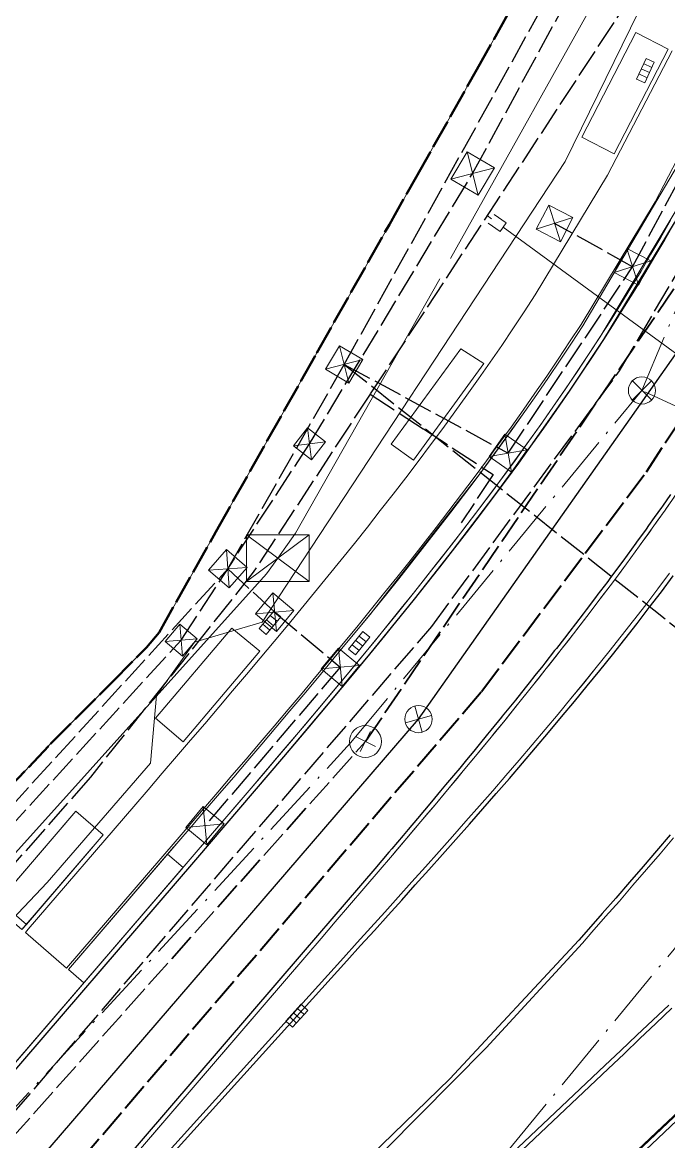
# Model space of a CAD drawing. Header units: metres. Extents: x 105014 to 106600, y 111320 to 118425.
# Drawn here: x 105638.18 to 105666.65, y 113768.31 to 113817.61 of the extents above; entities that cross this region are included whole.
import ezdxf

# ---------------------------------------------------------------- set-up
doc = ezdxf.new("R2010")
doc.units = ezdxf.units.M
doc.linetypes.add('DASHDOT', pattern=[3.556, 2.54, -0.508, 0, -0.508])
doc.linetypes.add('DASHED', pattern=[1.524, 1.27, -0.254])
for name, color, linetype, lineweight in [('00-BASE-LIMITE', 7, 'DASHED', 50), ('00-BASE-UE', 42, 'DASHED', 25), ('10-PAV-CALZADA-BRT', 12, 'CONTINUOUS', 30), ('10-PAV-CALZADA-MIXTA', 8, 'CONTINUOUS', 30), ('10-PAV-CICLORUTA', 76, 'CONTINUOUS', 18), ('10-PAV-SARDINEL', 252, 'CONTINUOUS', 13), ('20-EP-ZONA-DURA', 253, 'CONTINUOUS', 13), ('20-EP-ZONA-VERDE', 84, 'CONTINUOUS', 13), ('30-RED-ENEL-NODOS', 11, 'CONTINUOUS', 13), ('30-RED-ENEL-PROY', 1, 'DASHED', 25), ('30-RED-ETB-CAMARA', 151, 'CONTINUOUS', 13), ('30-RED-ETB-EXIST', 145, 'CONTINUOUS', 13), ('30-RED-MOVISTAR-CAMARA', 141, 'CONTINUOUS', 13), ('30-RED-MOVISTAR-PROY', 4, 'DASHED', 25), ('30-RED-VANTI-PROY', 2, 'DASHED', 25), ('35-RH-ACUE-DOMICILIARIA', 152, 'CONTINUOUS', 9), ('35-RH-ACUE-MATRIZ-PJ', 150, 'DASHED', 40), ('35-RH-ACUE-MENOR-EXIST', 151, 'CONTINUOUS', 13), ('35-RH-ACUE-MENOR-PROY', 5, 'DASHED', 25), ('35-RH-PLUV-COLECTOR', 96, 'CONTINUOUS', 30), ('35-RH-PLUV-NODOS', 94, 'CONTINUOUS', 13), ('35-RH-PLUV-RETIRO', 8, 'DASHDOT', 13), ('35-RH-SUDS-ZONAS', 92, 'CONTINUOUS', 20), ('36-RH-SAN-COLECTOR-PROY', 6, 'DASHED', 35), ('36-RH-SAN-POZOS', 216, 'CONTINUOUS', 13)]:
    doc.layers.add(name, color=color, linetype=linetype, lineweight=lineweight)

# ---------------------------------------------------------------- blocks, each defined once
blk = doc.blocks.new('CAM_ETB_T_13')
for p, q in [((-1.375, -1.025), (1.375, 1.025)), ((-1.375, 1.025), (1.375, -1.025))]:
    blk.add_line(p, q)
blk.add_lwpolyline([(-1.375, -1.025), (1.375, -1.025), (1.375, 1.025), (-1.375, 1.025)], close=True)
blk = doc.blocks.new('CAJA_ENEL')
for p, q in [((-0.6, -0.6), (0.6, 0.6)), ((-0.6, 0.6), (0.6, -0.6))]:
    blk.add_line(p, q)
blk.add_lwpolyline([(-0.6, -0.6), (0.6, -0.6), (0.6, 0.6), (-0.6, 0.6)], close=True)
blk = doc.blocks.new('CAM_MOV_CS_276')
for p, q in [((-0.7, -0.7), (0.7, 0.7)), ((-0.7, 0.7), (0.7, -0.7))]:
    blk.add_line(p, q)
blk.add_lwpolyline([(-0.7, -0.7), (0.7, -0.7), (0.7, 0.7), (-0.7, 0.7)], close=True)
blk = doc.blocks.new('CAM_MOV_CS_275')
for p, q in [((-0.5, -0.5), (0.5, 0.5)), ((-0.5, 0.5), (0.5, -0.5))]:
    blk.add_line(p, q)
blk.add_lwpolyline([(-0.5, -0.5), (0.5, -0.5), (0.5, 0.5), (-0.5, 0.5)], close=True)
blk = doc.blocks.new('POZO_SAN')
for p, q in [((0, -0.5), (0, 0.5)), ((-0.5, 0), (0.5, 0))]:
    blk.add_line(p, q)
blk.add_circle((0, 0), 0.7)
blk = doc.blocks.new('SUMIDERO')
for p, q in [((-0.25, -0.2), (-0.25, 0.2)), ((0, -0.2), (0, 0.2)), ((0.25, -0.2), (0.25, 0.2))]:
    blk.add_line(p, q)
blk.add_lwpolyline([(-0.5, -0.2), (0.5, -0.2), (0.5, 0.2), (-0.5, 0.2)], close=True)
blk = doc.blocks.new('POZO_PLUV')
for p, q in [((-0.42, -0.42), (0.42, 0.42)), ((-0.42, 0.42), (0.42, -0.42))]:
    blk.add_line(p, q)
blk.add_circle((0, 0), 0.6)

msp = doc.modelspace()

# ---------------------------------------------------------------- linework, layer by layer
at = {"layer": '00-BASE-LIMITE'}
msp.add_lwpolyline([(105607.1343, 113752.3505), (105610.9811, 113756.4057), (105614.3619, 113759.9131), (105616.3333, 113761.9609), (105620.0647, 113765.8139), (105621.4571, 113767.2517), (105625.6979, 113771.7649), (105626.4891, 113772.6021), (105626.4651, 113772.6465), (105629.0369, 113775.2885), (105635.3201, 113781.4819), (105639.4245, 113785.8287), (105642.1385, 113788.5503), (105643.6477, 113790.0637), (105644.2049, 113790.7357), (105646.7083, 113795.1715), (105651.1577, 113803.0557), (105654.3525, 113808.7099), (105655.5355, 113810.7943), (105658.1999, 113815.5277), (105659.9271, 113818.5963)], dxfattribs=at)
at = {"layer": '00-BASE-UE'}
msp.add_lwpolyline([(105607.1343, 113752.3505), (105610.9811, 113756.4057), (105614.3619, 113759.9131), (105616.3333, 113761.9609), (105620.0647, 113765.8139), (105621.4571, 113767.2517), (105625.6979, 113771.7649), (105626.4891, 113772.6021), (105626.4651, 113772.6465), (105629.0369, 113775.2885), (105635.3201, 113781.4819), (105639.4245, 113785.8287), (105642.1385, 113788.5503), (105643.6477, 113790.0637), (105644.2049, 113790.7357), (105646.7083, 113795.1715), (105651.1577, 113803.0557), (105654.3525, 113808.7099), (105655.5355, 113810.7943), (105658.1999, 113815.5277), (105659.9271, 113818.5963)], dxfattribs=at)
at = {"layer": '10-PAV-CALZADA-BRT'}
for points in [[(105627.0125, 113748.1035), (105652.4773, 113776.2703), (105653.0829, 113776.9403), (105653.6877, 113777.6097), (105654.2913, 113778.2787), (105654.8921, 113778.9459), (105655.4925, 113779.6141), (105656.0913, 113780.2825), (105656.6879, 113780.9513), (105657.2825, 113781.6205), (105657.8747, 113782.2903), (105658.4645, 113782.9609), (105659.0513, 113783.6327), (105659.6353, 113784.3055), (105660.2159, 113784.9797), (105660.7933, 113785.6553), (105661.3671, 113786.3327), (105661.9371, 113787.0117), (105662.5029, 113787.6929), (105663.0645, 113788.3761), (105663.6219, 113789.0615), (105664.1743, 113789.7493), (105664.7219, 113790.4397), (105665.2645, 113791.1329), (105665.8017, 113791.8287), (105666.3333, 113792.5273), (105666.8591, 113793.2293)], [(105666.7187, 113781.8205), (105666.1249, 113781.1193), (105665.5287, 113780.4217), (105664.9305, 113779.7271), (105664.3303, 113779.0357), (105663.7285, 113778.3471), (105663.1255, 113777.6609), (105662.7019, 113777.1821), (105657.0198, 113771.079), (105651.0315, 113765.276)], [(105633.3579, 113742.5575), (105663.9845, 113771.5151), (105664.6875, 113772.1801), (105665.3905, 113772.8453), (105666.0929, 113773.5109), (105666.7947, 113774.1773)], [(105667.0923, 113769.6371), (105666.3891, 113768.9719), (105635.7625, 113740.0143)]]:
    msp.add_lwpolyline(points, dxfattribs=at)
at = {"layer": '10-PAV-CALZADA-MIXTA'}
for points in [[(105604.5093, 113732.6565), (105608.8577, 113737.7249), (105645.8159, 113780.7215), (105648.4131, 113783.7487), (105649.6965, 113785.2529), (105651.8169, 113787.7655), (105653.4837, 113789.7739), (105655.4503, 113792.1965), (105657.1287, 113794.3231), (105658.9663, 113796.7311), (105660.5821, 113798.9343), (105662.2819, 113801.3617), (105663.7923, 113803.6353), (105666.9062, 113808.7752), (105669.7172, 113814.0867), (105670.5523, 113815.8223), (105671.2082, 113817.5543), (105671.5897, 113819.3666)], [(105666.7365, 113796.813), (105666.3798, 113796.3032), (105666.332, 113796.2352), (105666.0201, 113795.7954), (105665.7714, 113795.4464), (105665.6585, 113795.2891), (105665.2406, 113794.7098), (105665.2055, 113794.6614), (105664.8194, 113794.1329), (105664.634, 113793.8804), (105664.3955, 113793.558), (105664.0574, 113793.1032), (105663.969, 113792.985), (105663.4969, 113792.3571), (105663.476, 113792.3294), (105663.0215, 113791.7315), (105662.8899, 113791.5593), (105662.5434, 113791.108), (105662.2998, 113790.7924), (105662.0625, 113790.4867), (105661.7055, 113790.0288), (105661.6318, 113789.9348), (105661.199, 113789.3846), (105661.1071, 113789.2681), (105660.7643, 113788.836), (105660.505, 113788.5104), (105660.3278, 113788.2888), (105659.8995, 113787.7554), (105659.8267, 113787.6651), (105659.3236, 113787.0432), (105659.291, 113787.003), (105658.8182, 113786.4229), (105658.6794, 113786.2532), (105658.311, 113785.8042), (105658.065, 113785.5054), (105657.7454, 113785.1186), (105657.448, 113784.7598), (105657.1777, 113784.4346), (105656.8288, 113784.0162), (105656.608, 113783.7522), (105656.2072, 113783.2743), (105655.8936, 113782.9012), (105655.5841, 113782.5341), (105655.177, 113782.0522), (105654.9592, 113781.795), (105654.4583, 113781.2048), (105654.3328, 113781.0574), (105653.7049, 113780.321), (105653.1603, 113779.6832), (105653.0762, 113779.5851), (105652.4465, 113778.8505), (105651.8163, 113778.116), (105651.1859, 113777.3817), (105650.5555, 113776.6475), (105613.5973, 113733.6509)], [(105638.6357, 113742.3871), (105668.1159, 113770.2781)]]:
    msp.add_lwpolyline(points, dxfattribs=at)
at = {"layer": '10-PAV-CICLORUTA'}
msp.add_lwpolyline([(105668.9745, 113815.3007), (105666.0532, 113809.7052), (105662.7931, 113804.2999), (105662.2907, 113803.5299), (105661.7897, 113802.7757), (105661.2811, 113802.0241), (105660.7655, 113801.2747), (105660.2429, 113800.5277), (105659.7137, 113799.7827), (105659.1779, 113799.0399), (105658.6357, 113798.2989), (105658.0877, 113797.5599), (105657.5335, 113796.8225), (105656.9739, 113796.0869), (105656.4087, 113795.3527), (105655.8383, 113794.6199), (105655.2629, 113793.8883), (105654.6825, 113793.1579), (105654.0975, 113792.4285), (105653.5083, 113791.7001), (105652.9147, 113790.9721), (105652.3171, 113790.2449), (105651.7157, 113789.5181), (105651.1105, 113788.7915), (105650.5021, 113788.0649), (105649.8905, 113787.3383), (105649.2757, 113786.6115), (105648.6583, 113785.8843), (105648.0381, 113785.1567), (105647.4157, 113784.4281), (105646.7929, 113783.7011), (105646.1655, 113782.9699), (105645.5363, 113782.2375), (105644.9059, 113781.5037), (105640.1313, 113775.9493), (105638.3113, 113777.5137), (105638.4417, 113777.6653), (105643.0857, 113783.0683), (105643.7163, 113783.8017), (105644.3451, 113784.5337), (105644.9715, 113785.2639), (105645.5919, 113785.9883), (105646.2125, 113786.7145), (105646.8301, 113787.4393), (105647.4449, 113788.1631), (105648.0563, 113788.8861), (105648.6641, 113789.6083), (105649.2685, 113790.3297), (105649.8689, 113791.0509), (105650.4653, 113791.7717), (105651.0575, 113792.4925), (105651.6453, 113793.2131), (105652.2285, 113793.9341), (105652.8069, 113794.6553), (105653.3801, 113795.3767), (105653.9481, 113796.0989), (105654.5109, 113796.8217), (105655.0679, 113797.5455), (105655.6191, 113798.2701), (105656.1645, 113798.9955), (105656.7035, 113799.7225), (105657.2361, 113800.4503), (105657.7621, 113801.1797), (105658.2813, 113801.9105), (105658.7935, 113802.6429), (105659.2985, 113803.3767), (105659.7961, 113804.1123), (105660.2861, 113804.8497), (105660.7799, 113805.6067), (105663.9621, 113810.8833), (105666.8137, 113816.3455)], dxfattribs=at)
at = {"layer": '10-PAV-SARDINEL'}
for points in [[(105608.706, 113737.8553), (105645.6642, 113780.8518), (105648.2612, 113783.8787), (105649.5442, 113785.3825), (105650.6062, 113786.6363), (105651.6636, 113787.8939), (105652.4987, 113788.8956), (105653.3293, 113789.901), (105653.9877, 113790.7051), (105654.6427, 113791.5119), (105655.2942, 113792.3216), (105655.8565, 113793.027), (105656.4154, 113793.7351), (105656.9708, 113794.4458), (105657.5875, 113795.2439), (105658.1993, 113796.0456), (105658.8062, 113796.851), (105659.3489, 113797.5808), (105659.8868, 113798.3142), (105660.4196, 113799.0509), (105660.9917, 113799.8544), (105661.5576, 113800.6624), (105662.1168, 113801.4745), (105662.6257, 113802.2267), (105663.1282, 113802.9831), (105663.6244, 113803.7439), (105664.0865, 113804.4655), (105664.5426, 113805.191), (105664.9926, 113805.9203), (105665.4367, 113806.6533), (105665.8746, 113807.3899), (105666.3065, 113808.1301), (105666.7319, 113808.8732)], [(105666.9062, 113808.7752), (105666.4796, 113808.03), (105666.0469, 113807.2884), (105665.6081, 113806.5503), (105665.1632, 113805.816), (105664.7123, 113805.0853), (105664.2553, 113804.3584), (105663.7923, 113803.6353), (105663.2953, 113802.8732), (105662.7918, 113802.1153), (105662.2819, 113801.3617), (105661.7217, 113800.5481), (105661.1551, 113799.739), (105660.5821, 113798.9343), (105660.0484, 113798.1963), (105659.5098, 113797.4619), (105658.9663, 113796.7311), (105658.3586, 113795.9247), (105657.7461, 113795.122), (105657.1287, 113794.3231), (105656.5727, 113793.6115), (105656.0132, 113792.9027), (105655.4503, 113792.1965), (105654.7982, 113791.3862), (105654.1427, 113790.5786), (105653.4837, 113789.7739), (105652.6526, 113788.7678), (105651.8169, 113787.7655), (105650.759, 113786.5073), (105649.6965, 113785.2529), (105648.4131, 113783.7487), (105645.8159, 113780.7215), (105608.8577, 113737.7249)], [(105613.5973, 113733.6509), (105650.5555, 113776.6475), (105651.1859, 113777.3817), (105651.8163, 113778.116), (105652.4465, 113778.8505), (105653.0762, 113779.5851), (105653.1603, 113779.6832), (105653.7049, 113780.321), (105654.3328, 113781.0574), (105654.4583, 113781.2048), (105654.9592, 113781.795), (105655.177, 113782.0522), (105655.5841, 113782.5341), (105655.8936, 113782.9012), (105656.2072, 113783.2743), (105656.608, 113783.7522), (105656.8288, 113784.0162), (105657.1777, 113784.4346), (105657.448, 113784.7598), (105657.7454, 113785.1186), (105658.065, 113785.5054), (105658.311, 113785.8042), (105658.6794, 113786.2532), (105658.8182, 113786.4229), (105659.291, 113787.003), (105659.3236, 113787.0432), (105659.8267, 113787.6651), (105659.8995, 113787.7554), (105660.3278, 113788.2888), (105660.505, 113788.5104), (105660.7643, 113788.836), (105661.1071, 113789.2681), (105661.199, 113789.3846), (105661.6318, 113789.9348), (105661.7055, 113790.0288), (105662.0625, 113790.4867), (105662.2998, 113790.7924), (105662.5434, 113791.108), (105662.8899, 113791.5593), (105663.0215, 113791.7315), (105663.476, 113792.3294), (105663.4969, 113792.3571), (105663.969, 113792.985), (105664.0574, 113793.1032), (105664.3955, 113793.558), (105664.634, 113793.8804), (105664.8194, 113794.1329), (105665.2055, 113794.6614), (105665.2406, 113794.7098), (105665.6585, 113795.2891), (105665.7714, 113795.4464), (105666.0201, 113795.7954), (105666.332, 113796.2352), (105666.3798, 113796.3032), (105666.7365, 113796.813)], [(105666.9005, 113796.6985), (105666.5436, 113796.1884), (105666.4954, 113796.1199), (105666.1831, 113795.6795), (105665.9341, 113795.3301), (105665.8209, 113795.1723), (105665.4027, 113794.5926), (105665.3672, 113794.5437), (105664.9808, 113794.0147), (105664.795, 113793.7618), (105664.5562, 113793.4389), (105664.2178, 113792.9837), (105664.1291, 113792.865), (105663.6567, 113792.2368), (105663.6355, 113792.2087), (105663.1806, 113791.6103), (105663.0487, 113791.4377), (105662.7019, 113790.986), (105662.458, 113790.67), (105662.2204, 113790.3639), (105661.8631, 113789.9056), (105661.7891, 113789.8113), (105661.3561, 113789.2608), (105661.264, 113789.144), (105660.9209, 113788.7116), (105660.6613, 113788.3857), (105660.4839, 113788.1638), (105660.0553, 113787.6301), (105659.9823, 113787.5395), (105659.479, 113786.9173), (105659.4462, 113786.8768), (105658.9731, 113786.2964), (105658.8341, 113786.1265), (105658.4655, 113785.6772), (105658.2193, 113785.3782), (105657.8995, 113784.9911), (105657.6019, 113784.6321), (105657.3314, 113784.3067), (105656.9823, 113783.888), (105656.7613, 113783.6238), (105656.3604, 113783.1457), (105656.0466, 113782.7724), (105655.737, 113782.4051), (105655.3297, 113781.9231), (105655.1118, 113781.6657), (105654.6107, 113781.0753), (105654.4851, 113780.9277), (105653.8571, 113780.1912), (105653.3123, 113779.5532), (105653.228, 113779.4549), (105652.5983, 113778.7203), (105651.9681, 113777.9858), (105651.3376, 113777.2514), (105650.7072, 113776.5172), (105613.749, 113733.5206)], [(105626.8641, 113748.2376), (105652.3289, 113776.4044), (105652.9345, 113777.0744), (105653.5393, 113777.7438), (105654.1428, 113778.4126), (105654.7434, 113779.0797), (105655.3436, 113779.7477), (105655.9422, 113780.4158), (105656.5386, 113781.0843), (105657.1329, 113781.7532), (105657.7247, 113782.4226), (105658.3141, 113783.0928), (105658.9005, 113783.7641), (105659.4841, 113784.4363), (105660.0642, 113785.1099), (105660.641, 113785.7849), (105661.2142, 113786.4617), (105661.7836, 113787.1399), (105662.3487, 113787.8203), (105662.9105, 113788.5037), (105663.4664, 113789.1872), (105664.018, 113789.8741), (105664.5648, 113790.5635), (105665.1066, 113791.2557), (105665.643, 113791.9504), (105666.174, 113792.6483), (105666.6986, 113793.3486)], [(105666.8591, 113793.2293), (105666.3333, 113792.5273), (105665.8017, 113791.8287), (105665.2645, 113791.1329), (105664.7219, 113790.4397), (105664.1743, 113789.7493), (105663.6219, 113789.0615), (105663.0645, 113788.3761), (105662.5029, 113787.6929), (105661.9371, 113787.0117), (105661.3671, 113786.3327), (105660.7933, 113785.6553), (105660.2159, 113784.9797), (105659.6353, 113784.3055), (105659.0513, 113783.6327), (105658.4645, 113782.9609), (105657.8747, 113782.2903), (105657.2825, 113781.6205), (105656.6879, 113780.9513), (105656.0913, 113780.2825), (105655.4925, 113779.6141), (105654.8921, 113778.9459), (105654.2913, 113778.2787), (105653.6877, 113777.6097), (105653.0829, 113776.9403), (105652.4773, 113776.2703), (105627.0125, 113748.1035)], [(105667.9784, 113770.4234), (105638.4982, 113742.5324)], [(105638.4982, 113742.5324), (105667.9784, 113770.4234)], [(105668.1159, 113770.2781), (105638.6357, 113742.3871)], [(105635.7625, 113740.0143), (105666.3891, 113768.9719), (105667.0923, 113769.6371)]]:
    msp.add_lwpolyline(points, dxfattribs=at)
at = {"layer": '20-EP-ZONA-DURA'}
for points in [[(105635.3201, 113781.4819), (105639.4245, 113785.8287), (105642.1385, 113788.5503), (105643.6477, 113790.0637), (105644.2049, 113790.7357), (105646.7083, 113795.1715), (105651.1577, 113803.0557), (105654.3525, 113808.7099), (105655.5355, 113810.7943), (105658.1999, 113815.5277), (105659.9271, 113818.5963)], [(105666.8137, 113816.3455), (105663.9621, 113810.8833), (105660.7799, 113805.6067), (105660.2861, 113804.8497), (105659.7961, 113804.1123), (105659.2985, 113803.3767), (105658.7935, 113802.6429), (105658.2813, 113801.9105), (105657.7621, 113801.1797), (105657.2361, 113800.4503), (105656.7035, 113799.7225), (105656.1645, 113798.9955), (105655.6191, 113798.2701), (105655.0679, 113797.5455), (105654.5109, 113796.8217), (105653.9481, 113796.0989), (105653.3801, 113795.3767), (105652.8069, 113794.6553), (105652.2285, 113793.9341), (105651.6453, 113793.2131), (105651.0575, 113792.4925), (105650.4653, 113791.7717), (105649.8689, 113791.0509), (105649.2685, 113790.3297), (105648.6641, 113789.6083), (105648.0563, 113788.8861), (105647.4449, 113788.1631), (105646.8301, 113787.4393), (105646.2125, 113786.7145), (105645.5919, 113785.9883), (105644.9715, 113785.2639), (105644.3451, 113784.5337), (105643.7163, 113783.8017), (105643.0857, 113783.0683), (105638.4417, 113777.6653), (105638.3113, 113777.5137), (105640.1313, 113775.9493), (105644.9059, 113781.5037), (105645.5363, 113782.2375), (105646.1655, 113782.9699), (105646.7929, 113783.7011), (105647.4157, 113784.4281), (105648.0381, 113785.1567), (105648.6583, 113785.8843), (105649.2757, 113786.6115), (105649.8905, 113787.3383), (105650.5021, 113788.0649), (105651.1105, 113788.7915), (105651.7157, 113789.5181), (105652.3171, 113790.2449), (105652.9147, 113790.9721), (105653.5083, 113791.7001), (105654.0975, 113792.4285), (105654.6825, 113793.1579), (105655.2629, 113793.8883), (105655.8383, 113794.6199), (105656.4087, 113795.3527), (105656.9739, 113796.0869), (105657.5335, 113796.8225), (105658.0877, 113797.5599), (105658.6357, 113798.2989), (105659.1779, 113799.0399), (105659.7137, 113799.7827), (105660.2429, 113800.5277), (105660.7655, 113801.2747), (105661.2811, 113802.0241), (105661.7897, 113802.7757), (105662.2907, 113803.5299), (105662.7931, 113804.2999), (105666.0532, 113809.7052), (105668.9745, 113815.3007)], [(105667.0491, 113811.3089), (105662.8769, 113804.2455), (105662.3741, 113803.4749), (105661.8727, 113802.7201), (105661.3637, 113801.9677), (105660.8477, 113801.2177), (105660.3247, 113800.4701), (105658.5251, 113797.9819), (105658.3289, 113797.7174), (105653.5859, 113791.6369), (105653.5566, 113791.601), (105652.9921, 113790.9089), (105652.3943, 113790.1813), (105651.7925, 113789.4541), (105651.1873, 113788.7273), (105650.5787, 113788.0005), (105649.9669, 113787.2739), (105649.3521, 113786.5469), (105648.7345, 113785.8195), (105648.1141, 113785.0917), (105647.4915, 113784.3631), (105646.8689, 113783.6361), (105646.2413, 113782.9047), (105645.6121, 113782.1723), (105644.9817, 113781.4385), (105644.8205, 113781.2557), (105644.8234, 113781.2543), (105644.7519, 113781.1712), (105644.2226, 113780.5554), (105640.2071, 113775.8841), (105640.4284, 113775.6939), (105640.8862, 113775.2932), (105637.3697, 113771.2023)], [(105638.1595, 113777.6441), (105638.3552, 113777.8718), (105641.7461, 113781.8165), (105640.5315, 113782.8579), (105637.1421, 113778.9141)]]:
    msp.add_lwpolyline(points, dxfattribs=at)
for points in [[(105664.2489, 113811.8115), (105666.6337, 113816.4325), (105665.2115, 113817.1671), (105662.8251, 113812.5471), (105664.2489, 113811.8115)], [(105658.5085, 113802.5841), (105657.4963, 113803.2307), (105654.4327, 113799.0289), (105655.4059, 113798.3193), (105658.5085, 113802.5841)], [(105648.6495, 113789.9021), (105647.4141, 113790.9195), (105644.0495, 113786.9545), (105645.2695, 113785.9193), (105648.6495, 113789.9021)]]:
    msp.add_lwpolyline(points, close=True, dxfattribs=at)
at = {"layer": '20-EP-ZONA-VERDE'}
for points in [[(105666.6337, 113816.4325), (105664.2489, 113811.8115), (105662.8251, 113812.5471), (105665.2115, 113817.1671), (105666.6337, 113816.4325)], [(105658.5085, 113802.5841), (105655.4059, 113798.3193), (105654.4327, 113799.0289), (105657.4963, 113803.2307), (105658.5085, 113802.5841)], [(105648.6495, 113789.9021), (105645.2695, 113785.9193), (105644.0495, 113786.9545), (105647.4141, 113790.9195), (105648.6495, 113789.9021)], [(105641.7461, 113781.8165), (105638.1595, 113777.6441), (105637.4012, 113778.2958), (105636.9466, 113778.6866), (105640.5315, 113782.8579), (105641.7461, 113781.8165)]]:
    msp.add_lwpolyline(points, close=True, dxfattribs=at)
for points in [[(105667.1546, 113809.6262), (105663.6319, 113803.7555), (105663.1259, 113802.9799), (105662.6201, 113802.2189), (105662.1071, 113801.4605), (105661.5871, 113800.7047), (105661.0603, 113799.9515), (105660.5267, 113799.2007), (105659.9869, 113798.4521), (105659.4409, 113797.7057), (105658.8889, 113796.9615), (105658.3313, 113796.2195), (105657.7679, 113795.4791), (105657.1995, 113794.7405), (105656.6259, 113794.0035), (105656.0473, 113793.2681), (105655.4641, 113792.5341), (105654.8763, 113791.8013), (105654.2845, 113791.0695), (105653.6885, 113790.3387), (105653.0887, 113789.6087), (105652.4851, 113788.8793), (105651.8781, 113788.1505), (105651.2679, 113787.4219), (105650.6547, 113786.6935), (105650.0387, 113785.9651), (105649.4199, 113785.2363), (105648.7989, 113784.5075), (105648.1755, 113783.7781), (105647.5519, 113783.0499), (105646.9241, 113782.3183), (105646.2947, 113781.5855), (105645.6641, 113780.8519), (105640.8897, 113775.2973), (105640.2071, 113775.8841), (105644.9817, 113781.4385), (105645.6121, 113782.1723), (105646.2413, 113782.9047), (105646.8689, 113783.6361), (105647.4915, 113784.3631), (105648.1141, 113785.0917), (105648.7345, 113785.8195), (105649.3521, 113786.5469), (105649.9669, 113787.2739), (105650.5787, 113788.0005), (105651.1873, 113788.7273), (105651.7925, 113789.4541), (105652.3943, 113790.1813), (105652.9921, 113790.9089), (105653.5859, 113791.6369), (105654.1755, 113792.3659), (105654.7607, 113793.0955), (105655.3413, 113793.8263), (105655.9171, 113794.5583), (105656.4877, 113795.2915), (105657.0533, 113796.0261), (105657.6133, 113796.7623), (105658.1677, 113797.5001), (105658.7163, 113798.2397), (105659.2587, 113798.9811), (105659.7949, 113799.7245), (105660.3247, 113800.4701), (105660.8477, 113801.2177), (105661.3637, 113801.9677), (105661.8727, 113802.7201), (105662.3741, 113803.4749), (105662.8769, 113804.2455), (105667.0491, 113811.3089)], [(105625.2297, 113746.8769), (105650.7073, 113776.5171), (105651.3381, 113777.2511), (105651.9687, 113777.9853), (105652.5989, 113778.7199), (105653.2285, 113779.4549), (105653.8575, 113780.1909), (105654.4853, 113780.9277), (105655.1119, 113781.6657), (105655.7371, 113782.4049), (105656.3607, 113783.1455), (105656.9823, 113783.8879), (105657.6021, 113784.6321), (105658.2193, 113785.3781), (105658.8343, 113786.1263), (105659.4463, 113786.8769), (105660.0555, 113787.6299), (105660.6615, 113788.3857), (105661.2641, 113789.1441), (105661.8629, 113789.9055), (105662.4581, 113790.6699), (105663.0491, 113791.4377), (105663.6357, 113792.2087), (105664.2177, 113792.9833), (105664.7951, 113793.7617), (105665.3673, 113794.5437), (105665.9341, 113795.3299), (105666.4955, 113796.1199), (105667.0511, 113796.9141)], [(105666.6985, 113793.3485), (105666.1737, 113792.6479), (105665.6429, 113791.9503), (105665.1065, 113791.2555), (105664.5649, 113790.5635), (105664.0179, 113789.8741), (105663.4663, 113789.1871), (105662.9097, 113788.5027), (105662.3487, 113787.8203), (105661.7835, 113787.1399), (105661.2141, 113786.4615), (105660.6409, 113785.7849), (105660.0641, 113785.1099), (105659.4839, 113784.4363), (105658.9005, 113783.7641), (105658.3141, 113783.0929), (105657.7247, 113782.4225), (105657.1329, 113781.7531), (105656.5387, 113781.0843), (105655.9421, 113780.4159), (105655.3437, 113779.7477), (105654.7435, 113779.0795), (105654.1429, 113778.4127), (105653.5393, 113777.7437), (105652.9345, 113777.0743), (105652.3289, 113776.4045), (105626.8641, 113748.2375)], [(105654.2021, 113767.9953), (105658.6142, 113772.439), (105662.8517, 113777.0495), (105663.2755, 113777.5287), (105663.8789, 113778.2151), (105664.4811, 113778.9043), (105665.0817, 113779.5963), (105665.6805, 113780.2915), (105666.2771, 113780.9897), (105666.8715, 113781.6915)], [(105666.6569, 113774.3221), (105665.9553, 113773.6559), (105665.2529, 113772.9905), (105664.5501, 113772.3253), (105663.8471, 113771.6605), (105633.2203, 113742.7029)]]:
    msp.add_lwpolyline(points, dxfattribs=at)
at = {"layer": '30-RED-ENEL-PROY'}
for points in [[(105652.3625, 113802.5413), (105664.3437, 113824.1491)], [(105665.0649, 113806.8405), (105669.6995, 113815.4663)], [(105665.0649, 113806.8405), (105661.6279, 113808.7501)], [(105659.5849, 113798.6291), (105665.0649, 113806.8405)], [(105647.2331, 113793.5381), (105652.3625, 113802.5413)], [(105652.3625, 113802.5413), (105672.4439, 113786.6181)], [(105652.3625, 113802.5413), (105659.5849, 113798.6291)], [(105630.4053, 113775.0789), (105647.2331, 113793.5381)], [(105647.2331, 113793.5381), (105649.2939, 113791.6273)], [(105649.2939, 113791.6273), (105652.1857, 113789.2023)], [(105652.1857, 113789.2023), (105646.2289, 113782.2273)]]:
    msp.add_lwpolyline(points, dxfattribs=at)
at = {"layer": '30-RED-ETB-EXIST'}
for points in [[(105657.046, 113807.201), (105664.249, 113820.116), (105664.133, 113820.669), (105664.428, 113820.731)], [(105649.434, 113794.01), (105650.218, 113795.112), (105656.571, 113806.317)], [(105627.342, 113771.776), (105629.44, 113771.658), (105648.942, 113793.319), (105649.434, 113794.01)]]:
    msp.add_lwpolyline(points, dxfattribs=at)
at = {"layer": '30-RED-MOVISTAR-PROY'}
for points in [[(105658.0183, 113810.9521), (105665.0901, 113823.9283)], [(105650.8323, 113799.0383), (105658.0183, 113810.9521)], [(105645.1757, 113790.3957), (105650.8323, 113799.0383)], [(105627.1895, 113770.7407), (105645.1757, 113790.3957)]]:
    msp.add_lwpolyline(points, dxfattribs=at)
at = {"layer": '30-RED-VANTI-PROY'}
msp.add_lwpolyline([(105583.4243, 113706.6041), (105586.8215, 113712.3143), (105587.7547, 113714.6325), (105598.9577, 113724.3955), (105656.2147, 113790.9971), (105664.4907, 113802.2521), (105671.1805, 113813.6245), (105681.2393, 113846.7487), (105682.6437, 113861.1821), (105686.1241, 113889.7663), (105686.4437, 113891.9799), (105686.6545, 113896.3845), (105688.4809, 113913.0949), (105689.2835, 113923.9021), (105690.0407, 113928.1947), (105690.1611, 113929.8803)], dxfattribs=at)
at = {"layer": '35-RH-ACUE-DOMICILIARIA'}
for points in [[(105658.6554, 113809.0932), (105658.8431, 113808.956)], [(105658.9717, 113809.1388), (105659.4951, 113808.7706), (105659.2312, 113808.3954), (105658.7078, 113808.7636)], [(105659.3599, 113808.5782), (105679.0451, 113794.1897), (105686.5463, 113806.9834)]]:
    msp.add_lwpolyline(points, dxfattribs=at)
at = {"layer": '35-RH-ACUE-MATRIZ-PJ'}
msp.add_lwpolyline([(105697.8287, 113984.9241), (105696.0573, 113950.2069), (105693.0321, 113908.2907), (105688.6926, 113877.3888), (105685.1125, 113845.4534), (105684.0791, 113839.7835), (105682.6136, 113834.0328), (105681.6135, 113830.8334), (105678.2327, 113821.8919), (105673.2704, 113810.5282), (105671.5191, 113807.1561), (105668.874, 113802.6796), (105665.575, 113797.6684), (105658.3947, 113788.1043), (105629.7754, 113754.6465), (105611.2469, 113734.751), (105601.3153, 113723.1855), (105597.5168, 113718.6616), (105591.5028, 113710.4652), (105584.2576, 113714.5486), (105582.5302, 113711.598), (105580.9366, 113712.0232), (105573.79, 113714.76)], dxfattribs=at)
at = {"layer": '35-RH-ACUE-MENOR-EXIST'}
msp.add_lwpolyline([(105585.14, 113721.42), (105596.99, 113735.31), (105620.49, 113759.88), (105639.28, 113779.72), (105643.82, 113784.98), (105644.09, 113787.95), (105645.77, 113790.3), (105648.75, 113791.19), (105662.1, 113811.48), (105668.2, 113823.96), (105670.17, 113828.57)], dxfattribs=at)
at = {"layer": '35-RH-ACUE-MENOR-PROY'}
for points in [[(105665.0694, 113818.875), (105653.5006, 113801.2317), (105648.3547, 113793.3839), (105641.1803, 113784.362), (105625.1899, 113766.2083), (105620.4576, 113760.8358), (105586.7508, 113722.2743), (105585.43, 113722.2723), (105584.1651, 113722.2703), (105579.63, 113724.2951), (105572.585, 113727.669), (105568.8226, 113728.6179), (105567.8792, 113729.0581), (105563.2647, 113731.2124)], [(105653.5006, 113801.2317), (105655.846, 113799.7002), (105658.9194, 113797.6933), (105657.5192, 113795.5654)]]:
    msp.add_lwpolyline(points, dxfattribs=at)
at = {"layer": '35-RH-PLUV-COLECTOR'}
for points in [[(105655.6338, 113786.917), (105669.1241, 113806.0534)], [(105655.6338, 113786.917), (105669.1241, 113806.0534)], [(105621.531, 113747.3134), (105655.6338, 113786.917)], [(105621.531, 113747.3134), (105655.6338, 113786.917)]]:
    msp.add_lwpolyline(points, dxfattribs=at)
at = {"layer": '35-RH-PLUV-RETIRO'}
for points in [[(105611.9851, 113741.7106), (105652.6415, 113785.866), (105665.478, 113801.394), (105677.5372, 113830.1205)], [(105681.1818, 113794.1267), (105665.478, 113801.394)], [(105627.0832, 113728.4922), (105681.1818, 113794.1267)]]:
    msp.add_lwpolyline(points, dxfattribs=at)
at = {"layer": '35-RH-SUDS-ZONAS'}
for points in [[(105641.7461, 113781.8165), (105640.5314, 113782.8578), (105637.1421, 113778.9141), (105638.3552, 113777.8716), (105641.7461, 113781.8165)], [(105641.7461, 113781.8165), (105640.5314, 113782.8578), (105637.1421, 113778.9141), (105638.3552, 113777.8716), (105641.7461, 113781.8165)], [(105641.7461, 113781.8165), (105640.5314, 113782.8578), (105637.1421, 113778.9141), (105638.3552, 113777.8716), (105641.7461, 113781.8165)], [(105641.7461, 113781.8165), (105640.5314, 113782.8578), (105637.1421, 113778.9141), (105638.3552, 113777.8716), (105641.7461, 113781.8165)], [(105645.2616, 113780.3822), (105640.8896, 113775.2973), (105640.2071, 113775.884), (105644.5788, 113780.9685), (105645.2616, 113780.3822)], [(105645.2616, 113780.3822), (105640.8896, 113775.2973), (105640.2071, 113775.884), (105644.5788, 113780.9685), (105645.2616, 113780.3822)], [(105645.2616, 113780.3822), (105640.8896, 113775.2973), (105640.2071, 113775.884), (105644.5788, 113780.9685), (105645.2616, 113780.3822)], [(105645.2616, 113780.3822), (105640.8896, 113775.2973), (105640.2071, 113775.884), (105644.5788, 113780.9685), (105645.2616, 113780.3822)]]:
    msp.add_lwpolyline(points, close=True, dxfattribs=at)
at = {"layer": '36-RH-SAN-COLECTOR-PROY'}
for points in [[(105653.2958, 113785.9306), (105667.6129, 113806.9352)], [(105613.3133, 113741.1), (105653.2958, 113785.9306)]]:
    msp.add_lwpolyline(points, dxfattribs=at)

# ---------------------------------------------------------------- block references
at = {"layer": '30-RED-ENEL-NODOS'}
for p, rotation in [((105661.6279, 113808.7501), 62.6), ((105665.0648, 113806.8405), 62.6), ((105652.3625, 113802.5412), 59.2), ((105659.5848, 113798.6291), 55.3), ((105647.2329, 113793.5381), 49.2), ((105649.2939, 113791.6272), 50.3), ((105652.1857, 113789.2023), 50.3), ((105646.2288, 113782.2272), 50.3)]:
    msp.add_blockref('CAJA_ENEL', p, dxfattribs=dict(at, rotation=rotation))
at = {"layer": '30-RED-ETB-CAMARA'}
msp.add_blockref('CAM_ETB_T_13', (105649.434, 113794.01), dxfattribs=at)
at = {"layer": '30-RED-MOVISTAR-CAMARA'}
for name, p, rotation in [('CAM_MOV_CS_276', (105658.0183, 113810.9521), 59.4), ('CAM_MOV_CS_276', (105658.0183, 113810.9521), 59.4), ('CAM_MOV_CS_275', (105650.8322, 113799.0382), 52.3), ('CAM_MOV_CS_275', (105650.8322, 113799.0382), 52.3), ('CAM_MOV_CS_275', (105645.1757, 113790.3956), 49.5), ('CAM_MOV_CS_275', (105645.1757, 113790.3956), 49.5)]:
    msp.add_blockref(name, p, dxfattribs=dict(at, rotation=rotation))
at = {"layer": '35-RH-PLUV-NODOS'}
for name, p, rotation in [('SUMIDERO', (105665.6298, 113815.4775), 245.4), ('SUMIDERO', (105665.6298, 113815.4775), 245.4), ('SUMIDERO', (105665.6298, 113815.4775), 245.4), ('SUMIDERO', (105649.0939, 113791.1594), 230.2), ('SUMIDERO', (105649.0939, 113791.1594), 230.2), ('SUMIDERO', (105649.0939, 113791.1594), 230.2), ('SUMIDERO', (105653.022, 113790.2556), 231.2), ('SUMIDERO', (105653.022, 113790.2556), 231.2), ('SUMIDERO', (105653.022, 113790.2556), 231.2), ('POZO_PLUV', (105655.6338, 113786.917), 241), ('POZO_PLUV', (105655.6338, 113786.917), 241), ('SUMIDERO', (105650.2747, 113773.8503), 47.4), ('SUMIDERO', (105650.2747, 113773.8503), 47.4), ('SUMIDERO', (105650.2747, 113773.8503), 47.4)]:
    msp.add_blockref(name, p, dxfattribs=dict(at, rotation=rotation))
msp.add_blockref('POZO_PLUV', (105665.478, 113801.394), dxfattribs=at)
at = {"layer": '36-RH-SAN-POZOS', "rotation": 243}
msp.add_blockref('POZO_SAN', (105653.2958, 113785.9306), dxfattribs=at)

doc.saveas('drawing.dxf')
